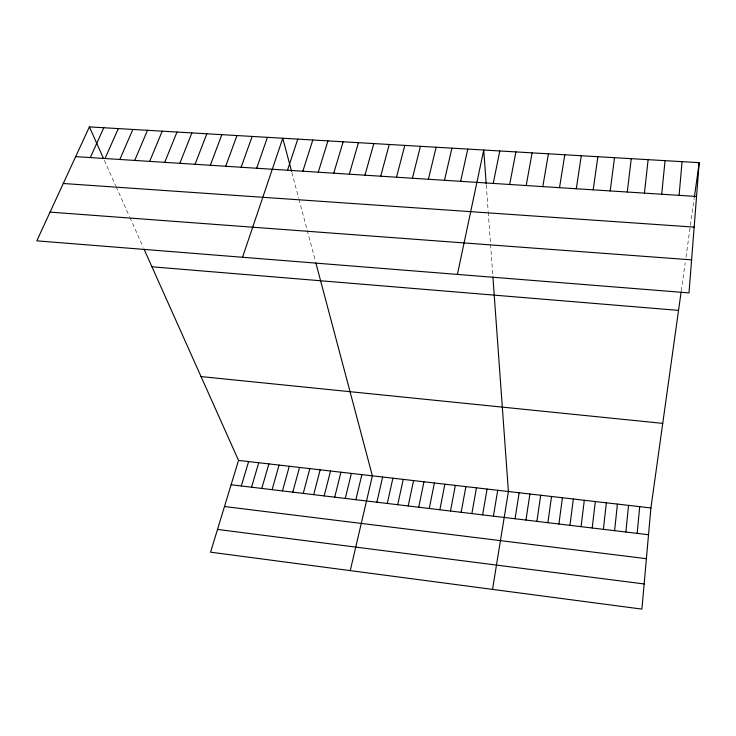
<?xml version="1.0" encoding="UTF-8"?>
<svg xmlns="http://www.w3.org/2000/svg" width="736" height="736" viewBox="0 0 736 736"><rect width="100%" height="100%" fill="white"/><g stroke="black" fill="none" stroke-linecap="round" stroke-linejoin="round"><path stroke-width="0.55" stroke-dasharray="3.68 2.76" d="M681.26 290.932L685.188 262.853M685.97 257.223L690.294 226.311M690.451 225.225L694.195 198.416M104.365 160.393L115.662 185.656M116.122 186.677L129.462 216.522M129.895 217.479L143.152 247.13M291.87 172.482L298.706 198.26M298.982 199.3L315.312 260.802M486.275 185.012L488.17 211.296M488.244 212.364L492.844 275.936"/><path stroke-width="1.1" d="M699.2 162.656L689.006 292.9L36.8 240.847L89.387 126.896L699.2 162.656L694.342 197.358M681.113 291.99L650.909 507.95L641.902 609.104L210.57 552.184L238.528 460.405L144.054 249.145M679.089 195.344L682.079 161.653M637.174 533.379L639.704 506.662M661.71 194.23L665.05 160.65M625.867 532.027L628.544 505.374M614.606 530.674L617.421 504.096M644.442 193.117L648.112 159.657M603.382 529.331L606.344 502.817M592.204 527.988L595.304 501.538M627.265 192.022L631.267 158.672M581.063 526.654L584.31 500.268M569.958 525.329L573.353 499.008M610.181 190.928L614.523 157.688M558.9 524.004L562.433 497.748M547.878 522.689L551.549 496.496M593.198 189.833L597.862 156.713M536.903 521.373L540.702 495.245M525.964 520.058L529.902 494.003M576.306 188.756L581.293 155.738M515.062 518.76L519.138 492.761M492.531 589.398L508.41 491.519L492.918 276.975M559.507 187.671L564.816 154.772M493.387 516.166L497.729 490.286M542.8 186.604L548.421 153.815M482.604 514.869L487.076 489.063M471.859 513.581L476.468 487.839M526.185 185.536L532.119 152.858M461.15 512.302L465.888 486.616M450.487 511.023L455.354 485.401M509.671 184.478L515.908 151.901M439.861 509.754L444.857 484.196M493.24 183.42L499.781 150.963M429.272 508.484L434.387 482.982M418.72 507.224L423.964 481.786M408.204 505.963L413.577 480.59M457.406 274.418L483.745 150.015L486.192 183.871M397.725 504.712L403.227 479.394M387.283 503.461L392.904 478.198M460.644 181.332L467.792 149.086M376.878 502.219L382.628 477.02M444.48 180.302L451.922 148.157M350.253 570.621L372.379 475.833L315.854 262.853M355.874 499.698L361.864 474.619M428.398 179.262L436.135 147.228M345.267 498.428L351.385 473.414M412.408 178.241L420.431 146.308M334.705 497.168L340.943 472.208M324.171 495.908L330.538 471.012M313.683 494.647L320.169 469.816M396.502 177.22L404.818 145.388M303.232 493.396L309.838 468.62M380.687 176.208L389.28 144.477M292.818 492.154L299.543 467.434M282.44 490.912L289.285 466.256M364.955 175.196L373.824 143.575M272.099 489.67L279.064 465.078M261.795 488.437L268.879 463.901M349.306 174.193L358.45 142.674M251.537 487.204L258.722 462.732M333.739 173.199L343.16 141.772M241.307 485.981L248.612 461.564M318.256 172.206L327.943 140.88M302.846 171.212L312.809 139.996M287.528 170.228L297.758 139.113M242.53 257.269L282.78 138.23L291.594 171.46M256.671 168.25L267.426 137.338M241.141 167.256L252.154 136.436M225.694 166.262L236.964 135.544M210.321 165.278L221.858 134.66M195.04 164.303L206.834 133.777M179.842 163.328L191.875 132.903M164.717 162.352L177.008 132.029M149.675 161.386L162.214 131.164M134.716 160.43L147.494 130.3M119.83 159.473L132.857 129.444M105.027 158.525L118.294 128.588M90.307 157.587L103.804 127.733M75.652 156.639L696.55 196.466M63.259 183.503L694.158 227.102M50.057 212.115L691.592 259.872M151.956 266.8L678.537 310.39M201.048 376.584L662.731 423.375M238.528 460.405L650.909 507.95M231.113 484.766L648.517 534.732M224.489 506.515L646.392 558.679M217.506 529.432L644.138 583.961M89.387 126.896L103.472 158.406"/></g></svg>
